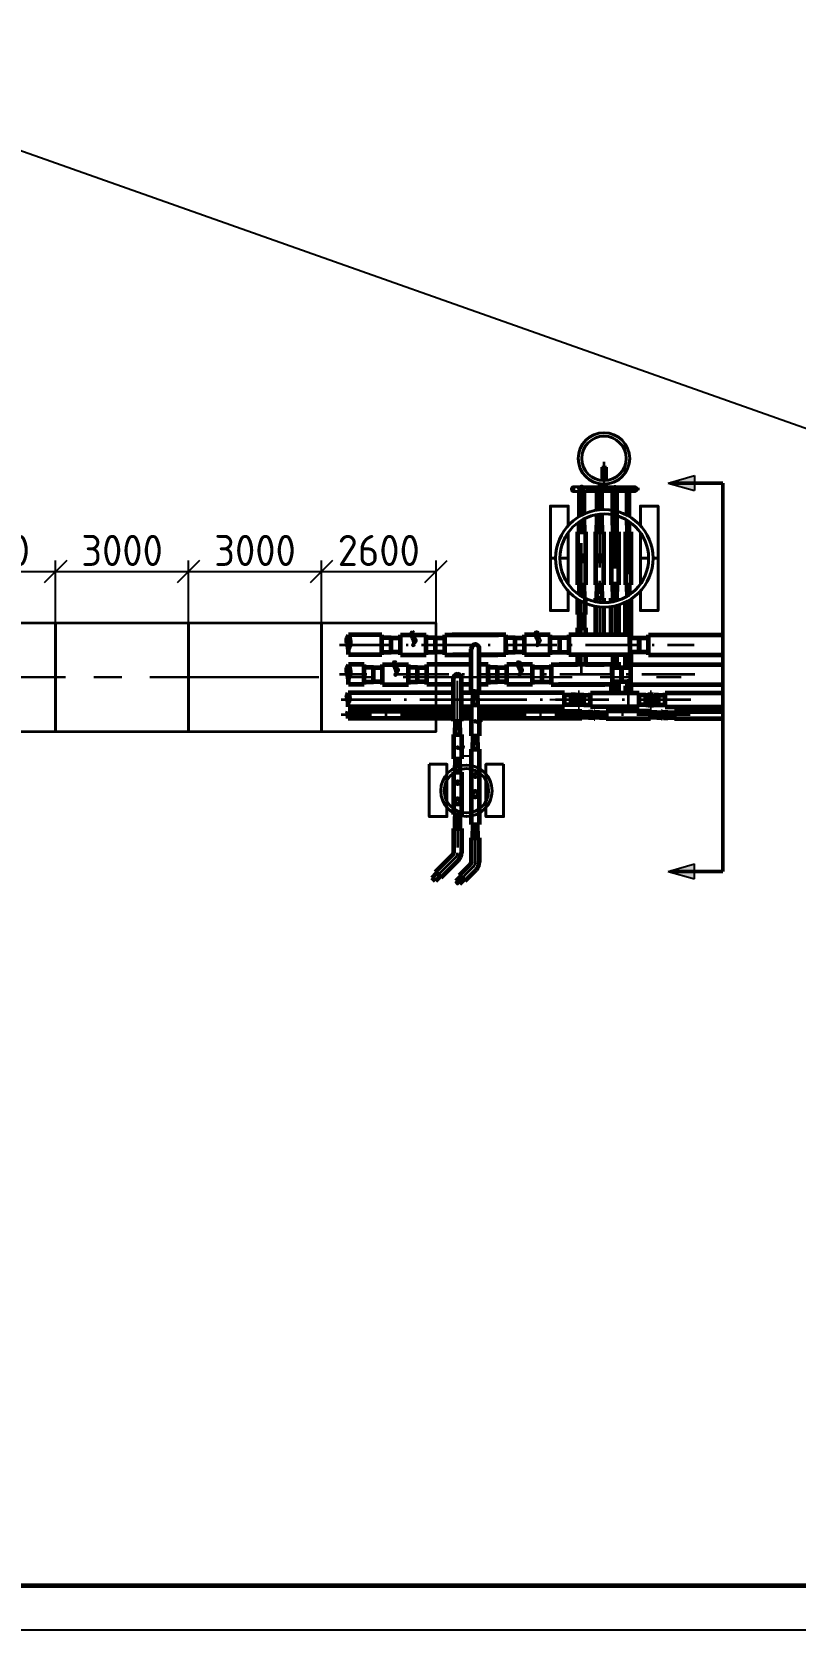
# Model space of a CAD drawing. Header units: millimetres. Extents: x 1601 to 14530, y 1157 to 3820.
# Drawn here: x 12131.6 to 12217.7, y 2831 to 3011.2 of the extents above; entities that cross this region are included whole.
import ezdxf

# ---------------------------------------------------------------- set-up
doc = ezdxf.new("R2010")
doc.units = ezdxf.units.MM
doc.linetypes.add('ACAD_ISO10W100', pattern=[18.5, 12, -3, 0.5, -3])
doc.linetypes.add('осевая2', pattern=[28.575, 19.05, -3.175, 3.175, -3.175])
for name, color, linetype, lineweight in [('9 Размеры на геодезии', 5, 'Continuous', 40), ('Объекты проект.', 1, 'Continuous', 80), ('Осевая', 2, 'осевая2', 30), ('таблица', 250, 'Continuous', 35)]:
    doc.layers.add(name, color=color, linetype=linetype, lineweight=lineweight)
doc.styles.add('GOST', font='GOST Common.ttf')
doc.dimstyles.new('М 1 к 200', dxfattribs={"dimtxt": 3.5, "dimasz": 2.5, "dimexe": 1.25, "dimexo": 0, "dimtad": 1, "dimlfac": 0.2, "dimrnd": 0.1, "dimzin": 1, "dimtxsty": 'GOST', "dimblk": 'OBLIQUE', "dimcen": 2.5, "dimclrd": 256, "dimclre": 256, "dimclrt": 256, "dimadec": 0, "dimazin": 2, "dimtfac": 1, "dimtmove": 0, "dimatfit": 3, "dimldrblk": 'NONE', "dimfxl": 1.25, "dimlwd": -1, "dimlwe": -1, "dimarcsym": 0})

# ---------------------------------------------------------------- blocks, each defined once
blk = doc.blocks.new('_Oblique')
at = {"color": 0, "linetype": 'ByBlock', "lineweight": -2}
blk.add_line((-0.5, -0.5), (0.5, 0.5), dxfattribs=at)
blk = doc.blocks.new('*D331')
at = {"transparency": 16777216}
for p, q in [((12119.31, 2944.59), (12119.31, 2951.61)), ((12119.31, 2950.36), (12134.31, 2950.36)), ((12134.31, 2944.59), (12134.31, 2951.61))]:
    blk.add_line(p, q, dxfattribs=at)
at = {"layer": 'Defpoints', "color": 0, "transparency": 16777216}
for p in [(12134.31, 2950.36), (12119.31, 2944.59), (12134.31, 2944.59)]:
    blk.add_point(p, dxfattribs=at)
at = {"transparency": 16777216, "xscale": 2.5, "yscale": 2.5, "zscale": 2.5, "rotation": 180}
blk.add_blockref('_Oblique', (12119.31, 2950.36), dxfattribs=at)
at = {"transparency": 16777216, "xscale": 2.5, "yscale": 2.5, "zscale": 2.5}
blk.add_blockref('_Oblique', (12134.31, 2950.36), dxfattribs=at)
at = {"transparency": 16777216, "insert": (12126.81, 2952.74), "char_height": 3.5, "attachment_point": 5, "style": 'GOST'}
blk.add_mtext('3000', dxfattribs=at)
blk = doc.blocks.new('_None')
blk = doc.blocks.new('*D332')
at = {"transparency": 16777216}
for p, q in [((12134.31, 2944.59), (12134.31, 2951.61)), ((12134.31, 2950.36), (12149.31, 2950.36)), ((12149.31, 2944.59), (12149.31, 2951.61))]:
    blk.add_line(p, q, dxfattribs=at)
at = {"layer": 'Defpoints', "color": 0, "transparency": 16777216}
for p in [(12149.31, 2950.36), (12134.31, 2944.59), (12149.31, 2944.59)]:
    blk.add_point(p, dxfattribs=at)
at = {"transparency": 16777216, "xscale": 2.5, "yscale": 2.5, "zscale": 2.5, "rotation": 180}
blk.add_blockref('_Oblique', (12134.31, 2950.36), dxfattribs=at)
at = {"transparency": 16777216, "xscale": 2.5, "yscale": 2.5, "zscale": 2.5}
blk.add_blockref('_Oblique', (12149.31, 2950.36), dxfattribs=at)
at = {"transparency": 16777216, "insert": (12141.81, 2952.74), "char_height": 3.5, "attachment_point": 5, "style": 'GOST'}
blk.add_mtext('3000', dxfattribs=at)
blk = doc.blocks.new('*D333')
at = {"transparency": 16777216}
for p, q in [((12149.31, 2944.59), (12149.31, 2951.61)), ((12149.31, 2950.36), (12164.31, 2950.36)), ((12164.31, 2944.59), (12164.31, 2951.61))]:
    blk.add_line(p, q, dxfattribs=at)
at = {"layer": 'Defpoints', "color": 0, "transparency": 16777216}
for p in [(12164.31, 2950.36), (12149.31, 2944.59), (12164.31, 2944.59)]:
    blk.add_point(p, dxfattribs=at)
at = {"transparency": 16777216, "xscale": 2.5, "yscale": 2.5, "zscale": 2.5, "rotation": 180}
blk.add_blockref('_Oblique', (12149.31, 2950.36), dxfattribs=at)
at = {"transparency": 16777216, "xscale": 2.5, "yscale": 2.5, "zscale": 2.5}
blk.add_blockref('_Oblique', (12164.31, 2950.36), dxfattribs=at)
at = {"transparency": 16777216, "insert": (12156.81, 2952.74), "char_height": 3.5, "attachment_point": 5, "style": 'GOST'}
blk.add_mtext('3000', dxfattribs=at)
blk = doc.blocks.new('*D334')
at = {"transparency": 16777216}
for p, q in [((12164.31, 2944.59), (12164.31, 2951.61)), ((12164.31, 2950.36), (12177.23, 2950.36)), ((12177.23, 2944.59), (12177.23, 2951.61))]:
    blk.add_line(p, q, dxfattribs=at)
at = {"layer": 'Defpoints', "color": 0, "transparency": 16777216}
for p in [(12177.23, 2950.36), (12164.31, 2944.59), (12177.23, 2944.59)]:
    blk.add_point(p, dxfattribs=at)
at = {"transparency": 16777216, "xscale": 2.5, "yscale": 2.5, "zscale": 2.5, "rotation": 180}
blk.add_blockref('_Oblique', (12164.31, 2950.36), dxfattribs=at)
at = {"transparency": 16777216, "xscale": 2.5, "yscale": 2.5, "zscale": 2.5}
blk.add_blockref('_Oblique', (12177.23, 2950.36), dxfattribs=at)
at = {"transparency": 16777216, "insert": (12170.77, 2952.74), "char_height": 3.5, "attachment_point": 5, "style": 'GOST'}
blk.add_mtext('2600', dxfattribs=at)

msp = doc.modelspace()

# ---------------------------------------------------------------- hatches: boundary and pattern name
h = msp.add_hatch(color=7)
h.dxf.hatch_style = 1
h.paths.add_polyline_path([(12206.3949, 2961.1808), (12203.4035, 2960.3347), (12206.3949, 2960.3347)])
h.paths.add_polyline_path([(12206.3949, 2960.3347), (12203.4035, 2960.3347), (12206.3949, 2959.4886)])
h = msp.add_hatch(color=7)
h.dxf.hatch_style = 1
h.paths.add_polyline_path([(12206.3949, 2915.693), (12203.4035, 2916.539), (12206.3949, 2916.539)])
h.paths.add_polyline_path([(12206.3949, 2916.539), (12203.4035, 2916.539), (12206.3949, 2917.3851)])

# ---------------------------------------------------------------- linework, layer by layer
for p, q in [((11413.6464, 3250.9949), (12602.6464, 2830.9949)), ((12203.4035, 2960.3347), (12206.3949, 2961.1808)), ((12206.3949, 2961.1808), (12206.3949, 2959.4886)), ((12203.4035, 2960.3347), (12206.3949, 2959.4886)), ((12180.1085, 2929.5845), (12181.2085, 2929.5845)), ((12203.4035, 2916.539), (12206.3949, 2917.3851)), ((12203.4035, 2916.539), (12206.3949, 2915.693)), ((12206.3949, 2915.693), (12206.3949, 2917.3851))]:
    msp.add_line(p, q)
at = {"color": 3, "linetype": 'ACAD_ISO10W100', "lineweight": 35, "ltscale": 0.5}
for p, q in [((12196.2046, 2959.7528), (12196.2046, 2962.7177)), ((12200.1724, 2959.6518), (12192.0125, 2959.6518)), ((12193.6581, 2956.723), (12193.6581, 2959.3818)), ((12195.6585, 2959.3818), (12195.6585, 2957.3251)), ((12197.4083, 2959.6273), (12197.4083, 2957.2221)), ((12198.9085, 2959.7337), (12198.9085, 2956.6483)), ((12193.6581, 2947.5562), (12193.6581, 2956.1503)), ((12195.6585, 2956.8222), (12195.6585, 2946.8843)), ((12197.4083, 2956.7087), (12197.4085, 2946.9979)), ((12198.9085, 2956.0654), (12198.9085, 2947.6411)), ((12193.6581, 2943.2119), (12193.6581, 2946.9835)), ((12198.9085, 2947.0582), (12198.9085, 2943.2119)), ((12195.6585, 2946.3814), (12195.6585, 2943.2119)), ((12197.4085, 2946.4844), (12197.4085, 2943.2119)), ((12166.3523, 2942.0869), (12206.3636, 2942.0869)), ((12193.6581, 2938.6905), (12193.6581, 2940.9619)), ((12197.4085, 2940.9619), (12197.4085, 2940.7356)), ((12197.4085, 2940.7356), (12197.4085, 2939.5494)), ((12198.9085, 2940.9619), (12198.9085, 2939.5494)), ((12206.4429, 2938.7369), (12166.3523, 2938.7369)), ((12197.4085, 2937.9244), (12197.4085, 2936.6744)), ((12198.9085, 2938.2369), (12198.9085, 2934.6371)), ((12181.3885, 2935.8869), (12166.5369, 2935.8869)), ((12205.9762, 2935.8869), (12181.9285, 2935.8869)), ((12179.2085, 2934.1869), (12166.5153, 2934.1869)), ((12181.2085, 2934.1869), (12180.1085, 2934.1869)), ((12205.895, 2934.1869), (12182.1085, 2934.1869)), ((12179.6585, 2922.7205), (12179.6585, 2919.2275)), ((12181.6585, 2921.0752), (12181.6585, 2917.5823)), ((12177.4993, 2916.1791), (12179.4389, 2918.1187)), ((12179.4993, 2915.1124), (12181.4389, 2917.0519))]:
    msp.add_line(p, q, dxfattribs=at)
at = {"color": 5, "lineweight": 60}
for p, q in [((12193.3881, 2959.6327), (12193.3881, 2956.5714)), ((12193.3881, 2959.1651), (12193.9281, 2959.1651)), ((12193.9281, 2956.8554), (12193.9281, 2959.6327)), ((12193.3881, 2955.9777), (12193.3881, 2955.6033)), ((12193.3881, 2954.8533), (12193.3881, 2955.6033)), ((12193.3881, 2955.6033), (12193.9281, 2955.6033)), ((12193.9281, 2955.6033), (12193.9281, 2956.2998)), ((12193.9281, 2955.6033), (12193.9281, 2954.8533)), ((12193.2081, 2954.8533), (12194.1081, 2954.8533)), ((12193.2081, 2954.8533), (12193.2081, 2948.8533)), ((12194.1081, 2954.8533), (12194.1081, 2948.8533)), ((12193.2081, 2948.8533), (12194.1081, 2948.8533)), ((12193.3881, 2948.8533), (12193.3881, 2948.1033)), ((12193.9281, 2948.1033), (12193.9281, 2948.8533)), ((12193.2081, 2947.2477), (12193.2085, 2945.5033)), ((12193.3881, 2948.1033), (12193.9281, 2948.1033)), ((12193.3881, 2948.1033), (12193.9281, 2948.1033)), ((12193.3881, 2948.1033), (12193.9281, 2948.1033)), ((12193.3881, 2948.1033), (12193.9281, 2948.1033)), ((12193.3881, 2947.7288), (12193.3881, 2948.1033)), ((12193.9281, 2948.1033), (12193.9281, 2947.4067)), ((12194.0351, 2947.3533), (12194.1081, 2947.3533)), ((12194.1085, 2945.5033), (12194.1085, 2947.3533)), ((12193.2085, 2945.5033), (12194.1085, 2945.5033)), ((12193.3885, 2944.7533), (12193.3885, 2945.5033)), ((12193.3885, 2944.0033), (12193.3885, 2944.7533)), ((12193.3885, 2944.7533), (12193.9285, 2944.7533)), ((12193.9285, 2945.5033), (12193.9285, 2944.7533)), ((12193.9285, 2944.7533), (12193.9285, 2944.0033)), ((12193.6585, 2944.0033), (12193.2085, 2944.0033)), ((12193.2085, 2944.0033), (12194.1085, 2944.0033)), ((12193.2085, 2944.0033), (12193.2085, 2943.2119)), ((12194.1085, 2944.0033), (12194.1085, 2943.2119)), ((12169.1085, 2939.8619), (12167.3493, 2939.8619)), ((12169.1085, 2937.6119), (12169.1085, 2939.8619)), ((12170.1585, 2939.5494), (12169.1085, 2939.5494)), ((12170.1585, 2937.9244), (12170.1585, 2939.5494)), ((12170.1585, 2939.5494), (12171.2085, 2939.5494)), ((12170.1585, 2937.9244), (12170.1585, 2939.5494)), ((12171.2085, 2937.6119), (12171.2085, 2939.8619)), ((12171.2085, 2939.8619), (12174.1085, 2939.8619)), ((12174.1085, 2937.6119), (12174.1085, 2939.8619)), ((12175.1585, 2939.5494), (12174.1085, 2939.5494)), ((12175.1585, 2937.9244), (12175.1585, 2939.5494)), ((12175.1585, 2939.5494), (12176.2085, 2939.5494)), ((12176.2085, 2937.6119), (12176.2085, 2939.8619)), ((12181.2085, 2939.8619), (12176.2085, 2939.8619)), ((12183.1085, 2939.8619), (12182.1085, 2939.8619)), ((12183.1085, 2937.6119), (12183.1085, 2939.8619)), ((12184.1585, 2939.5494), (12183.1085, 2939.5494)), ((12184.1585, 2937.9244), (12184.1585, 2939.5494)), ((12184.1585, 2939.5494), (12185.2085, 2939.5494)), ((12185.2085, 2937.6119), (12185.2085, 2939.8619)), ((12188.1085, 2939.8619), (12185.2085, 2939.8619)), ((12188.1085, 2937.6119), (12188.1085, 2939.8619)), ((12189.1585, 2939.5494), (12188.1085, 2939.5494)), ((12190.2085, 2939.5494), (12189.1585, 2939.5494)), ((12189.1585, 2939.5494), (12189.1585, 2937.9244)), ((12189.1585, 2939.5494), (12189.1585, 2937.9244)), ((12190.2085, 2939.8619), (12190.2085, 2937.6119)), ((12190.2085, 2939.8619), (12193.2085, 2939.8619)), ((12194.1085, 2939.8619), (12191.1259, 2939.8619)), ((12193.2085, 2940.9619), (12193.2085, 2939.8619)), ((12194.1085, 2940.9619), (12194.1085, 2939.8619)), ((12194.1085, 2939.8619), (12196.1912, 2939.8619)), ((12197.1085, 2939.8619), (12194.1085, 2939.8619)), ((12197.1085, 2938.7369), (12197.1085, 2939.8619)), ((12197.1085, 2939.8619), (12197.1085, 2937.6119)), ((12197.1085, 2938.7369), (12197.1085, 2939.5494)), ((12197.1085, 2939.5494), (12198.1585, 2939.5494)), ((12198.1585, 2937.9244), (12198.1585, 2939.5494)), ((12198.1585, 2937.9244), (12198.1585, 2939.5494)), ((12198.1585, 2939.5494), (12199.2085, 2939.5494)), ((12198.1585, 2939.5494), (12198.1585, 2937.9244)), ((12198.1585, 2939.5494), (12198.1585, 2937.9244)), ((12199.2085, 2937.6119), (12199.2085, 2939.8619)), ((12199.2085, 2939.8619), (12209.5967, 2939.8619)), ((12169.1085, 2937.6119), (12167.3493, 2937.6119)), ((12169.1085, 2937.9244), (12170.1585, 2937.9244)), ((12171.2085, 2937.9244), (12170.1585, 2937.9244)), ((12171.2085, 2937.6119), (12174.1085, 2937.6119)), ((12174.1085, 2937.9244), (12175.1585, 2937.9244)), ((12176.2085, 2937.9244), (12175.1585, 2937.9244)), ((12179.2085, 2937.6119), (12176.2085, 2937.6119)), ((12179.2085, 2933.4705), (12179.2085, 2938.2948)), ((12179.2085, 2933.4705), (12179.2085, 2938.2948)), ((12180.1085, 2933.4705), (12180.1085, 2938.3094)), ((12180.1085, 2933.4705), (12180.1085, 2938.3094)), ((12181.2085, 2937.6119), (12180.1085, 2937.6119)), ((12183.1085, 2937.6119), (12182.1085, 2937.6119)), ((12183.1085, 2938.7369), (12183.1085, 2937.6119)), ((12183.1085, 2938.7369), (12183.1085, 2937.9244)), ((12183.1085, 2937.9244), (12184.1585, 2937.9244)), ((12185.2085, 2937.9244), (12184.1585, 2937.9244)), ((12188.1085, 2937.6119), (12185.2085, 2937.6119)), ((12188.1085, 2937.9244), (12189.1585, 2937.9244)), ((12189.1585, 2937.9244), (12190.2085, 2937.9244)), ((12190.2085, 2937.6119), (12196.2754, 2937.6119)), ((12197.1085, 2937.6119), (12191.0417, 2937.6119)), ((12198.1585, 2937.9244), (12197.1085, 2937.9244)), ((12199.2085, 2937.9244), (12198.1585, 2937.9244)), ((12199.2085, 2937.6119), (12209.5967, 2937.6119)), ((12179.2085, 2933.4705), (12180.1085, 2933.4705)), ((12179.2085, 2933.4705), (12180.1085, 2933.4705)), ((12179.3885, 2933.4705), (12179.3885, 2932.7205)), ((12179.3885, 2933.4705), (12179.3885, 2932.7205)), ((12179.3885, 2932.7205), (12179.9285, 2932.7205)), ((12179.3885, 2932.7205), (12179.9285, 2932.7205)), ((12179.3885, 2932.7205), (12179.9285, 2932.7205)), ((12179.3885, 2931.9705), (12179.3885, 2932.7205)), ((12179.9285, 2932.7205), (12179.9285, 2933.4705)), ((12179.9285, 2932.7205), (12179.9285, 2933.4705)), ((12179.9285, 2932.7205), (12179.9285, 2931.9705)), ((12179.2085, 2931.9705), (12180.1085, 2931.9705)), ((12179.2085, 2931.9705), (12179.2085, 2929.2252)), ((12180.1085, 2931.9705), (12180.1085, 2929.2252)), ((12179.2085, 2929.2252), (12180.1085, 2929.2252)), ((12179.3885, 2929.2252), (12179.3885, 2928.4752)), ((12179.9285, 2928.4752), (12179.9285, 2929.2252)), ((12179.2085, 2927.7252), (12180.1085, 2927.7252)), ((12179.2085, 2927.7252), (12179.2085, 2922.9753)), ((12179.3885, 2928.4752), (12179.9285, 2928.4752)), ((12179.3885, 2927.7252), (12179.3885, 2928.4752)), ((12179.3885, 2928.4752), (12179.9285, 2928.4752)), ((12179.9285, 2928.4752), (12179.9285, 2927.7252)), ((12180.1085, 2927.7252), (12180.1085, 2922.9753)), ((12179.2085, 2922.9753), (12180.1085, 2922.9753)), ((12179.2085, 2921.392), (12180.1085, 2921.392)), ((12179.2085, 2921.392), (12179.2085, 2918.649)), ((12179.3885, 2922.9753), (12179.3885, 2922.2253)), ((12179.3885, 2921.392), (12179.3885, 2922.7205)), ((12179.3885, 2922.2253), (12179.9285, 2922.2253)), ((12179.9285, 2922.2253), (12179.9285, 2922.9753)), ((12179.9285, 2922.7205), (12179.9285, 2921.392)), ((12180.1085, 2921.392), (12180.1085, 2918.649)), ((12177.1811, 2916.4973), (12179.1207, 2918.4369)), ((12177.8175, 2915.8609), (12179.7571, 2917.8005)), ((12176.7781, 2915.8397), (12177.3084, 2916.37)), ((12177.6902, 2915.9882), (12177.1599, 2915.4579)), ((12177.8175, 2915.8609), (12177.1811, 2916.4973)), ((12177.8175, 2915.8609), (12177.1811, 2916.4973)), ((12177.1599, 2915.4579), (12176.7781, 2915.8397))]:
    msp.add_line(p, q, dxfattribs=at)
at = {"lineweight": 50}
for p, q in [((12209.5967, 2960.3347), (12203.7386, 2960.3347)), ((12209.5967, 2938.4369), (12209.5967, 2960.3347)), ((12209.5967, 2938.4369), (12209.5967, 2916.539)), ((12209.5967, 2916.539), (12203.7386, 2916.539))]:
    msp.add_line(p, q, dxfattribs=at)
at = {"color": 40, "linetype": 'ACAD_ISO10W100', "lineweight": 25, "ltscale": 0.5, "true_color": 0xf8d731}
for p, q in [((12179.6585, 2932.7205), (12179.6585, 2938.0264)), ((12179.6585, 2932.7205), (12179.6585, 2938.0264)), ((12194.2386, 2935.8869), (12190.0576, 2935.8869))]:
    msp.add_line(p, q, dxfattribs=at)
msp.add_lwpolyline([(11413.6464, 3250.9949), (12602.6464, 3250.9949), (12602.6464, 2830.9949), (11413.6464, 2830.9949)], close=True)
at = {"const_width": 0.5}
msp.add_lwpolyline([(11433.6464, 3245.9949), (12597.6464, 3245.9949), (12597.6464, 2835.9949), (11433.6464, 2835.9949)], close=True, dxfattribs=at)
at = {"color": 5, "lineweight": 60}
for centre, radius in [((12193.6581, 2951.8533), 0.3597), ((12179.6585, 2926.5439), 0.135), ((12179.6585, 2924.4439), 0.3234)]:
    msp.add_circle(centre, radius, dxfattribs=at)
at = {"lineweight": 30}
for centre in [(12174.6585, 2942.0869), (12188.6585, 2942.0869), (12172.6585, 2938.7369), (12186.6585, 2938.7369), (12181.6585, 2933.4767), (12179.6585, 2930.5095)]:
    msp.add_circle(centre, 0.1327, dxfattribs=at)
at = {"color": 5, "lineweight": 60}
for centre, radius, start, end in [((12193.6581, 2959.6116), 0.2708, 4.474078, 175.525922), ((12179.6581, 2938.3321), 0.4511, 357.110903, 184.743454), ((12179.6581, 2938.3321), 0.4511, 357.110903, 184.743454), ((12178.8928, 2918.6555), 0.3159, 316.186873, 358.813127), ((12178.7103, 2918.7311), 1.4006, 318.360694, 356.639306)]:
    msp.add_arc(centre, radius, start, end, dxfattribs=at)
at = {"color": 1, "lineweight": 60}
msp.add_arc((12181.6581, 2941.6821), 0.4511, 357.110903, 184.743454, dxfattribs=at)
at = {"color": 3, "linetype": 'ACAD_ISO10W100', "lineweight": 35, "ltscale": 0.5}
for centre in [(12178.9085, 2918.649), (12180.9085, 2917.5823)]:
    msp.add_arc(centre, 0.75, 315, 0, dxfattribs=at)
at = {"lineweight": 30}
for points in [[(12174.6585, 2942.0869), (12174.5955, 2942.6245), (12174.3405, 2943.348), (12174.4662, 2943.6537)], [(12174.6585, 2942.0869), (12174.7358, 2942.7946), (12174.4628, 2943.3648), (12174.5886, 2943.6705)], [(12174.6585, 2942.0869), (12175.0381, 2942.6487), (12174.6274, 2943.3522), (12174.7531, 2943.6579)], [(12188.6585, 2942.0869), (12188.5955, 2942.6245), (12188.3405, 2943.348), (12188.4662, 2943.6537)], [(12188.6585, 2942.0869), (12188.7358, 2942.7946), (12188.4628, 2943.3648), (12188.5886, 2943.6705)], [(12188.6585, 2942.0869), (12189.0381, 2942.6487), (12188.6274, 2943.3522), (12188.7531, 2943.6579)], [(12172.6585, 2938.7369), (12172.5955, 2939.2745), (12172.3405, 2939.998), (12172.4662, 2940.3037)], [(12172.6585, 2938.7369), (12172.7358, 2939.4446), (12172.4628, 2940.0148), (12172.5886, 2940.3205)], [(12172.6585, 2938.7369), (12173.0381, 2939.2987), (12172.6274, 2940.0022), (12172.7531, 2940.3079)], [(12186.6585, 2938.7369), (12186.5955, 2939.2745), (12186.3405, 2939.998), (12186.4662, 2940.3037)], [(12186.6585, 2938.7369), (12186.7358, 2939.4446), (12186.4628, 2940.0148), (12186.5886, 2940.3205)], [(12186.6585, 2938.7369), (12187.0381, 2939.2987), (12186.6274, 2940.0022), (12186.7531, 2940.3079)], [(12181.6585, 2933.4767), (12181.9226, 2933.5077), (12182.2779, 2933.6329), (12182.4281, 2933.5712)], [(12181.6585, 2933.4767), (12182.0062, 2933.4388), (12182.2862, 2933.5728), (12182.4364, 2933.5111)], [(12181.6585, 2933.4767), (12181.9345, 2933.2903), (12182.28, 2933.492), (12182.4301, 2933.4303)], [(12179.6585, 2930.5095), (12179.9226, 2930.5405), (12180.2779, 2930.6658), (12180.4281, 2930.604)], [(12179.6585, 2930.5095), (12180.0062, 2930.4716), (12180.2862, 2930.6057), (12180.4364, 2930.5439)], [(12179.6585, 2930.5095), (12179.9345, 2930.3232), (12180.28, 2930.5248), (12180.4301, 2930.4631)]]:
    msp.add_spline(points, degree=3, dxfattribs=at)
at = {"color": 5, "lineweight": 60}
for points in [[(12167.3493, 2937.6382), (12167.2831, 2938.6791), (12167.1506, 2939.217), (12167.3493, 2939.8619)], [(12167.3493, 2939.8619), (12167.5291, 2938.8109), (12167.3487, 2938.2807)]]:
    msp.add_spline(points, degree=3, dxfattribs=at)
at = {"layer": '9 Размеры на геодезии', "color": 0, "linetype": 'ByBlock'}
for p, q in [((12195.9346, 2962.1268), (12196.4746, 2962.1268)), ((12195.9346, 2962.1268), (12195.9346, 2960.6349)), ((12196.4746, 2962.1268), (12196.4746, 2960.6405)), ((12192.7671, 2959.3818), (12193.3881, 2959.3818)), ((12193.9281, 2959.3818), (12195.3885, 2959.3818)), ((12195.9285, 2959.3818), (12197.186, 2959.3818)), ((12195.9346, 2960.2332), (12195.9346, 2959.9218)), ((12196.4746, 2960.2381), (12196.4746, 2959.9218)), ((12197.6311, 2959.3818), (12198.796, 2959.3818)), ((12199.021, 2959.3818), (12199.6421, 2959.3818))]:
    msp.add_line(p, q, dxfattribs=at)
for points in [[(12193.3881, 2959.3818), (12192.7671, 2959.3818), (12192.7671, 2959.9218), (12195.9346, 2959.9218)], [(12195.3885, 2959.3818), (12193.9281, 2959.3818)], [(12197.186, 2959.3818), (12195.9285, 2959.3818)], [(12196.4746, 2959.9218), (12199.6421, 2959.9218), (12199.6421, 2959.3818), (12199.021, 2959.3818)], [(12198.796, 2959.3818), (12197.6311, 2959.3818)], [(12190.7146, 2951.8533), (12190.1423, 2951.8533), (12190.1423, 2957.7533), (12192.1423, 2957.7533), (12192.1423, 2955.5501)], [(12201.7146, 2951.8533), (12202.2868, 2951.8533), (12202.2868, 2957.7533), (12200.2868, 2957.7533), (12200.2868, 2955.5501)], [(12192.1423, 2954.7544), (12192.1423, 2951.8533), (12191.2146, 2951.8533)], [(12200.2868, 2954.7544), (12200.2868, 2951.8533), (12201.2146, 2951.8533)], [(12192.1423, 2948.1564), (12192.1423, 2945.9533), (12190.1423, 2945.9533), (12190.1423, 2951.8533), (12190.7146, 2951.8533)], [(12191.2146, 2951.8533), (12192.1423, 2951.8533), (12192.1423, 2948.9521)], [(12201.2146, 2951.8533), (12200.2868, 2951.8533), (12200.2868, 2948.9521)], [(12200.2868, 2948.1564), (12200.2868, 2945.9533), (12202.2868, 2945.9533), (12202.2868, 2951.8533), (12201.7146, 2951.8533)]]:
    msp.add_lwpolyline(points, dxfattribs=at)
for points in [[(12176.4597, 2928.6323), (12178.4597, 2928.6323), (12178.4597, 2922.7323), (12176.4597, 2922.7323)], [(12184.8574, 2928.6323), (12182.8574, 2928.6323), (12182.8574, 2922.7323), (12184.8574, 2922.7323)]]:
    msp.add_lwpolyline(points, close=True, dxfattribs=at)
for centre, radius in [((12196.1786, 2963.123), 2.9), ((12196.1786, 2963.123), 2.5), ((12196.2146, 2951.8533), 5.5), ((12196.2146, 2951.8533), 5), ((12180.6585, 2925.6391), 2.9), ((12180.6585, 2925.6391), 2.5)]:
    msp.add_circle(centre, radius, dxfattribs=at)
for centre, radius, start, end in [((12192.7671, 2959.6518), 0.27, 90, 270), ((12196.2046, 2960.053), 0.3002, 205.905714, 334.094286), ((12199.6421, 2959.6518), 0.27, 270, 90)]:
    msp.add_arc(centre, radius, start, end, dxfattribs=at)
at = {"layer": 'Объекты проект.', "lineweight": 60}
for p, q in [((12195.3885, 2959.6327), (12195.3885, 2957.2909)), ((12195.3885, 2959.1651), (12195.9285, 2959.1651)), ((12195.9285, 2957.3458), (12195.9285, 2959.6327)), ((12195.3885, 2956.7846), (12195.3885, 2955.6033)), ((12195.3885, 2954.8533), (12195.3885, 2955.6033)), ((12195.3885, 2955.6033), (12195.9285, 2955.6033)), ((12195.9285, 2955.6033), (12195.9285, 2956.8451)), ((12195.9285, 2955.6033), (12195.9285, 2954.8533)), ((12195.2085, 2954.8533), (12196.1085, 2954.8533)), ((12195.2085, 2954.8533), (12195.2085, 2948.8533)), ((12196.1085, 2954.8533), (12196.1085, 2948.8533)), ((12195.2085, 2948.8533), (12196.1085, 2948.8533)), ((12195.3885, 2948.8533), (12195.3885, 2948.1033)), ((12195.9285, 2948.1033), (12195.9285, 2948.8533)), ((12195.2085, 2947.3533), (12196.1085, 2947.3533)), ((12195.2085, 2947.3533), (12195.2085, 2946.9555)), ((12195.3885, 2947.3533), (12195.3885, 2948.1033)), ((12195.3885, 2948.1033), (12195.9285, 2948.1033)), ((12195.3885, 2948.1033), (12195.9285, 2948.1033)), ((12195.3885, 2948.1033), (12195.9285, 2948.1033)), ((12195.9285, 2948.1033), (12195.9285, 2947.3533)), ((12196.1085, 2947.3533), (12196.1085, 2946.8544)), ((12195.2085, 2946.446), (12195.2085, 2943.2119)), ((12196.1085, 2946.3543), (12196.1085, 2943.2119)), ((12171.1085, 2943.2119), (12167.3493, 2943.2119)), ((12171.1085, 2940.9619), (12171.1085, 2943.2119)), ((12173.2085, 2940.9619), (12173.2085, 2943.2119)), ((12173.2085, 2943.2119), (12176.1085, 2943.2119)), ((12176.1085, 2940.9619), (12176.1085, 2943.2119)), ((12178.2085, 2940.9619), (12178.2085, 2943.2119)), ((12178.2085, 2943.2119), (12184.2754, 2943.2119)), ((12185.1085, 2943.2119), (12179.0417, 2943.2119)), ((12185.1085, 2940.9619), (12185.1085, 2943.2119)), ((12187.2085, 2940.9619), (12187.2085, 2943.2119)), ((12190.1085, 2943.2119), (12187.2085, 2943.2119)), ((12190.1085, 2940.9619), (12190.1085, 2943.2119)), ((12192.2085, 2943.2119), (12192.2085, 2940.9619)), ((12196.1085, 2943.2119), (12192.2085, 2943.2119)), ((12198.1085, 2943.2119), (12196.1085, 2943.2119)), ((12199.1085, 2943.2119), (12198.1085, 2943.2119)), ((12199.1085, 2942.0869), (12199.1085, 2943.2119)), ((12199.1085, 2943.2119), (12199.1085, 2940.9619)), ((12201.2085, 2940.9619), (12201.2085, 2943.2119)), ((12201.2085, 2943.2119), (12209.5967, 2943.2119)), ((12172.1585, 2942.8994), (12171.1085, 2942.8994)), ((12171.1085, 2941.2744), (12172.1585, 2941.2744)), ((12172.1585, 2941.2744), (12172.1585, 2942.8994)), ((12172.1585, 2942.8994), (12173.2085, 2942.8994)), ((12172.1585, 2941.2744), (12172.1585, 2942.8994)), ((12173.2085, 2941.2744), (12172.1585, 2941.2744)), ((12177.1585, 2942.8994), (12176.1085, 2942.8994)), ((12176.1085, 2941.2744), (12177.1585, 2941.2744)), ((12177.1585, 2941.2744), (12177.1585, 2942.8994)), ((12177.1585, 2942.8994), (12178.2085, 2942.8994)), ((12177.1585, 2941.2744), (12177.1585, 2942.8994)), ((12178.2085, 2941.2744), (12177.1585, 2941.2744)), ((12181.2085, 2936.8205), (12181.2085, 2941.6448)), ((12182.1085, 2936.8205), (12182.1085, 2941.6594)), ((12186.1585, 2942.8994), (12185.1085, 2942.8994)), ((12185.1085, 2942.0869), (12185.1085, 2940.9619)), ((12185.1085, 2942.0869), (12185.1085, 2941.2744)), ((12185.1085, 2941.2744), (12186.1585, 2941.2744)), ((12186.1585, 2941.2744), (12186.1585, 2942.8994)), ((12186.1585, 2941.2744), (12186.1585, 2942.8994)), ((12186.1585, 2942.8994), (12187.2085, 2942.8994)), ((12187.2085, 2941.2744), (12186.1585, 2941.2744)), ((12191.1585, 2942.8994), (12190.1085, 2942.8994)), ((12190.1085, 2941.2744), (12191.1585, 2941.2744)), ((12192.2085, 2942.8994), (12191.1585, 2942.8994)), ((12191.1585, 2942.8994), (12191.1585, 2941.2744)), ((12191.1585, 2941.2744), (12192.2085, 2941.2744)), ((12199.1085, 2942.0869), (12199.1085, 2942.8994)), ((12199.1085, 2942.8994), (12200.1585, 2942.8994)), ((12200.1585, 2941.2744), (12199.1085, 2941.2744)), ((12200.1585, 2941.2744), (12200.1585, 2942.8994)), ((12200.1585, 2941.2744), (12200.1585, 2942.8994)), ((12200.1585, 2942.8994), (12201.2085, 2942.8994)), ((12200.1585, 2942.8994), (12200.1585, 2941.2744)), ((12201.2085, 2941.2744), (12200.1585, 2941.2744)), ((12171.1085, 2940.9619), (12167.3493, 2940.9619)), ((12173.2085, 2940.9619), (12176.1085, 2940.9619)), ((12178.2085, 2940.9619), (12181.2085, 2940.9619)), ((12181.2085, 2940.9619), (12179.1259, 2940.9619)), ((12182.1085, 2940.9619), (12184.1912, 2940.9619)), ((12185.1085, 2940.9619), (12182.1085, 2940.9619)), ((12190.1085, 2940.9619), (12187.2085, 2940.9619)), ((12198.1085, 2940.9619), (12192.2085, 2940.9619)), ((12197.4085, 2940.1369), (12197.8085, 2940.1369)), ((12199.1085, 2940.9619), (12198.1085, 2940.9619)), ((12201.2085, 2940.9619), (12209.5967, 2940.9619)), ((12181.6585, 2936.8205), (12181.2085, 2936.8205)), ((12181.2085, 2936.8205), (12182.1085, 2936.8205)), ((12181.6585, 2936.8205), (12181.2085, 2936.8205)), ((12181.2085, 2936.8205), (12182.1085, 2936.8205)), ((12181.3885, 2936.8205), (12181.3885, 2936.0705)), ((12181.3885, 2936.8205), (12181.3885, 2936.0705)), ((12181.3885, 2936.0705), (12181.9285, 2936.0705)), ((12181.3885, 2936.0705), (12181.9285, 2936.0705)), ((12181.3885, 2935.3205), (12181.3885, 2936.0705)), ((12181.9285, 2936.0705), (12181.9285, 2936.8205)), ((12181.9285, 2936.0705), (12181.9285, 2936.8205)), ((12181.9285, 2936.0705), (12181.9285, 2935.3205)), ((12181.2085, 2935.3205), (12182.1085, 2935.3205)), ((12181.2085, 2935.3205), (12181.2085, 2931.8205)), ((12182.1085, 2935.3205), (12182.1085, 2931.8205)), ((12181.2085, 2931.8205), (12182.1085, 2931.8205)), ((12181.2085, 2930.3252), (12182.1085, 2930.3252)), ((12181.2085, 2930.3252), (12181.2085, 2921.8252)), ((12181.3885, 2931.8205), (12181.3885, 2931.0705)), ((12181.3885, 2930.3252), (12181.3885, 2931.0752)), ((12181.3885, 2931.0752), (12181.9285, 2931.0752)), ((12181.9285, 2931.0705), (12181.9285, 2931.8205)), ((12181.9285, 2931.0752), (12181.9285, 2930.3252)), ((12182.1085, 2930.3252), (12182.1085, 2921.8252)), ((12181.2085, 2921.8252), (12182.1085, 2921.8252)), ((12181.3885, 2921.8252), (12181.3885, 2921.0752)), ((12181.9285, 2921.0752), (12181.9285, 2921.8252)), ((12181.2085, 2920.3252), (12182.1085, 2920.3252)), ((12181.2085, 2920.3252), (12181.2085, 2917.5823)), ((12181.3885, 2921.0752), (12181.9285, 2921.0752)), ((12181.3885, 2921.0752), (12181.9285, 2921.0752)), ((12181.3885, 2920.3252), (12181.3885, 2921.0752)), ((12181.9285, 2921.0752), (12181.9285, 2920.3252)), ((12182.1085, 2920.3252), (12182.1085, 2917.5823)), ((12179.4847, 2915.4796), (12180.015, 2916.0099)), ((12179.8878, 2916.1372), (12181.1207, 2917.3701)), ((12180.5241, 2915.5008), (12179.8878, 2916.1372)), ((12180.5241, 2915.5008), (12179.8878, 2916.1372)), ((12180.5241, 2915.5008), (12181.7571, 2916.7337)), ((12179.8665, 2915.0977), (12179.4847, 2915.4796)), ((12180.3969, 2915.6281), (12179.8665, 2915.0977))]:
    msp.add_line(p, q, dxfattribs=at)
at = {"layer": 'Объекты проект.', "color": 4, "lineweight": 60}
for p, q in [((12197.186, 2955.6033), (12197.186, 2959.6423)), ((12197.186, 2959.2729), (12197.6311, 2959.2729)), ((12197.631, 2955.6033), (12197.6311, 2959.6273)), ((12197.631, 2955.6033), (12197.186, 2955.6033)), ((12197.631, 2955.6033), (12197.186, 2955.6033)), ((12197.186, 2955.6033), (12197.186, 2954.8533)), ((12197.631, 2954.8533), (12197.631, 2955.6033)), ((12197.8085, 2954.8533), (12197.0085, 2954.8533)), ((12197.0085, 2954.8533), (12197.0085, 2948.8533)), ((12197.8085, 2954.8533), (12197.8085, 2948.8533)), ((12197.8085, 2948.8533), (12197.0085, 2948.8533)), ((12197.186, 2948.1033), (12197.186, 2948.8533)), ((12197.631, 2948.8533), (12197.631, 2948.1033)), ((12197.8085, 2947.3533), (12197.0085, 2947.3533)), ((12197.0085, 2946.9167), (12197.0085, 2947.3533)), ((12197.186, 2948.1033), (12197.186, 2947.3533)), ((12197.186, 2948.1033), (12197.631, 2948.1033)), ((12197.631, 2947.3533), (12197.631, 2948.1033)), ((12197.8085, 2947.3533), (12197.8085, 2947.1141)), ((12197.8085, 2946.5893), (12197.8085, 2943.2119)), ((12197.0085, 2943.2119), (12197.0085, 2946.4109)), ((12197.8085, 2940.1369), (12197.0085, 2940.1369)), ((12197.0085, 2940.1369), (12197.0085, 2939.8619)), ((12197.186, 2940.8869), (12197.186, 2940.9619)), ((12197.631, 2940.8869), (12197.186, 2940.8869)), ((12197.186, 2940.8869), (12197.186, 2940.1369)), ((12197.631, 2940.8869), (12197.186, 2940.8869)), ((12197.631, 2940.8869), (12197.186, 2940.8869)), ((12197.631, 2940.8869), (12197.186, 2940.8869)), ((12197.631, 2940.9619), (12197.631, 2940.8869)), ((12197.631, 2940.1369), (12197.631, 2940.8869)), ((12197.8085, 2940.1369), (12197.8085, 2939.5494)), ((12197.0085, 2937.6119), (12197.0085, 2936.6744)), ((12197.8085, 2937.9244), (12197.8085, 2936.6744)), ((12179.2085, 2936.6744), (12167.3202, 2936.6744)), ((12181.3885, 2936.6744), (12180.1085, 2936.6744)), ((12191.7235, 2936.6744), (12181.9285, 2936.6744)), ((12191.7235, 2935.0994), (12191.7235, 2936.6744)), ((12192.4735, 2936.4344), (12191.7235, 2936.4344)), ((12192.4735, 2935.3206), (12192.4735, 2936.4531)), ((12192.9608, 2936.4531), (12192.4735, 2936.4531)), ((12193.0669, 2936.4344), (12192.9608, 2936.4531)), ((12192.9608, 2935.3206), (12192.9608, 2936.4531)), ((12193.2701, 2936.4344), (12193.0669, 2936.4344)), ((12193.4201, 2936.6744), (12193.2701, 2936.6744)), ((12193.2701, 2935.1), (12193.2701, 2936.6744)), ((12193.4201, 2936.4344), (12193.4201, 2936.6744)), ((12193.9085, 2936.4344), (12193.4201, 2936.4344)), ((12193.4201, 2935.3394), (12193.4201, 2936.4344)), ((12193.9085, 2936.4344), (12194.6585, 2936.4344)), ((12193.9085, 2935.3394), (12193.9085, 2936.4344)), ((12194.6585, 2935.0994), (12194.6585, 2936.6744)), ((12194.6585, 2936.6744), (12200.1585, 2936.6744)), ((12200.1585, 2935.0994), (12200.1585, 2936.6744)), ((12200.9085, 2936.4344), (12200.1585, 2936.4344)), ((12200.9085, 2935.3394), (12200.9085, 2936.4344)), ((12200.9085, 2935.3394), (12200.9085, 2936.4344)), ((12200.9085, 2936.4344), (12201.397, 2936.4344)), ((12201.397, 2936.4344), (12201.397, 2936.7299)), ((12201.397, 2936.7299), (12201.547, 2936.7299)), ((12201.397, 2935.3394), (12201.397, 2936.4344)), ((12201.547, 2935.0439), (12201.547, 2936.7299)), ((12201.547, 2936.4344), (12201.7502, 2936.4344)), ((12201.7502, 2936.4344), (12201.8563, 2936.4531)), ((12201.8563, 2935.3206), (12201.8563, 2936.4531)), ((12201.8563, 2936.4531), (12202.3435, 2936.4531)), ((12202.3435, 2935.3206), (12202.3435, 2936.4531)), ((12202.3435, 2936.4344), (12203.0935, 2936.4344)), ((12203.0935, 2935.0994), (12203.0935, 2936.6744)), ((12203.0935, 2936.6744), (12209.5967, 2936.6744)), ((12179.2085, 2935.0994), (12167.3202, 2935.0994)), ((12181.2085, 2935.0994), (12180.1085, 2935.0994)), ((12191.7235, 2935.1), (12182.1085, 2935.0994)), ((12192.4735, 2935.3394), (12191.7235, 2935.3394)), ((12192.9608, 2935.3206), (12192.4735, 2935.3206)), ((12193.0669, 2935.3394), (12192.9608, 2935.3206)), ((12193.2701, 2935.3394), (12193.0669, 2935.3394)), ((12193.4201, 2935.1), (12193.2701, 2935.1)), ((12193.9085, 2935.3394), (12193.4201, 2935.3394)), ((12193.4201, 2935.3394), (12193.4201, 2935.1)), ((12193.9085, 2935.3394), (12194.6585, 2935.3394)), ((12200.1585, 2935.0994), (12194.6585, 2935.0994)), ((12200.9085, 2935.3394), (12200.1585, 2935.3394)), ((12200.9085, 2935.3394), (12201.397, 2935.3394)), ((12201.397, 2935.3394), (12201.397, 2935.0439)), ((12201.397, 2935.0439), (12201.547, 2935.0439)), ((12201.547, 2935.3394), (12201.7502, 2935.3394)), ((12201.7502, 2935.3394), (12201.8563, 2935.3206)), ((12201.8563, 2935.3206), (12202.3435, 2935.3206)), ((12202.3435, 2935.3394), (12203.0935, 2935.3394)), ((12203.0935, 2935.0994), (12209.5967, 2935.0994))]:
    msp.add_line(p, q, dxfattribs=at)
at = {"layer": 'Объекты проект.', "color": 6, "lineweight": 60, "true_color": 0xff00ff}
for p, q in [((12198.796, 2956.7098), (12198.796, 2959.7339)), ((12198.796, 2959.4647), (12199.021, 2959.4647)), ((12199.021, 2956.5833), (12199.021, 2959.7339)), ((12198.796, 2955.6033), (12198.796, 2956.1353)), ((12199.021, 2955.6033), (12198.796, 2955.6033)), ((12198.796, 2955.6033), (12198.796, 2954.8533)), ((12199.021, 2955.6033), (12199.021, 2955.9913)), ((12199.021, 2954.8533), (12199.021, 2955.6033)), ((12199.221, 2954.8533), (12198.596, 2954.8533)), ((12198.596, 2954.8533), (12198.596, 2948.8533)), ((12198.6335, 2954.8533), (12199.1835, 2954.8533)), ((12198.796, 2954.8533), (12199.021, 2954.8533)), ((12198.9085, 2954.8533), (12199.2185, 2954.8533)), ((12199.2185, 2954.8533), (12199.221, 2954.8533)), ((12199.221, 2954.8533), (12199.221, 2948.8533)), ((12198.596, 2948.8533), (12199.2185, 2948.8533)), ((12198.796, 2948.1033), (12198.796, 2948.8533)), ((12199.021, 2948.8533), (12199.021, 2948.1033)), ((12198.596, 2943.2119), (12198.596, 2946.8956)), ((12199.021, 2948.1033), (12198.796, 2948.1033)), ((12198.796, 2948.1033), (12198.796, 2947.5712)), ((12199.021, 2947.7152), (12199.021, 2948.1033)), ((12199.2186, 2947.2461), (12199.2199, 2942.8994)), ((12199.2204, 2941.2744), (12199.2208, 2939.8619)), ((12198.596, 2939.5494), (12198.596, 2940.9619)), ((12198.796, 2937.9244), (12198.796, 2937.4869)), ((12199.021, 2937.4869), (12199.021, 2937.9244)), ((12199.221, 2937.4869), (12198.596, 2937.4869)), ((12198.596, 2937.4869), (12198.596, 2936.6744)), ((12198.6335, 2937.4869), (12199.1835, 2937.4869)), ((12198.796, 2937.4869), (12199.021, 2937.4869)), ((12198.9085, 2937.4869), (12199.2185, 2937.4869)), ((12199.2185, 2937.4869), (12199.221, 2937.4869)), ((12199.221, 2937.4869), (12199.221, 2936.6744)), ((12179.2085, 2934.5888), (12167.3202, 2934.5888)), ((12181.2085, 2934.5888), (12180.1085, 2934.5888)), ((12193.6944, 2934.5888), (12182.1085, 2934.5888)), ((12193.6944, 2933.7871), (12193.6944, 2934.5871)), ((12194.4444, 2934.4621), (12193.6944, 2934.4621)), ((12194.9406, 2934.5121), (12194.4444, 2934.5121)), ((12194.4444, 2934.5121), (12194.4444, 2933.8621)), ((12194.9406, 2933.8621), (12194.9406, 2934.5121)), ((12194.9406, 2934.4621), (12195.0681, 2934.4621)), ((12195.0681, 2934.4621), (12195.0681, 2934.5871)), ((12195.0681, 2934.5871), (12195.1581, 2934.5871)), ((12195.1581, 2934.5871), (12195.1581, 2933.7871)), ((12195.6594, 2934.4571), (12195.1581, 2934.4571)), ((12195.6594, 2934.1871), (12195.6594, 2934.4571)), ((12195.6594, 2934.4571), (12196.4094, 2934.4571)), ((12195.6594, 2934.1871), (12195.6594, 2933.9171)), ((12196.4094, 2934.6371), (12196.4094, 2933.7371)), ((12196.4094, 2934.6371), (12201.4094, 2934.6371)), ((12198.596, 2935.0994), (12198.596, 2934.6371)), ((12199.221, 2935.0994), (12199.221, 2934.6371)), ((12201.4094, 2933.7371), (12201.4094, 2934.6371)), ((12202.1594, 2934.4571), (12201.4094, 2934.4571)), ((12202.1594, 2934.1871), (12202.1594, 2934.4571)), ((12202.1594, 2934.1871), (12202.1594, 2934.4571)), ((12202.1594, 2934.4571), (12202.6607, 2934.4571)), ((12202.1594, 2934.1871), (12202.1594, 2933.9171)), ((12202.1594, 2934.1871), (12202.1594, 2933.9171)), ((12202.7507, 2934.5871), (12202.6607, 2934.5871)), ((12202.6607, 2934.5871), (12202.6607, 2933.7871)), ((12202.7507, 2934.4621), (12202.7507, 2934.5871)), ((12202.8782, 2934.4621), (12202.7507, 2934.4621)), ((12202.8782, 2933.8621), (12202.8782, 2934.5121)), ((12202.8782, 2934.5121), (12203.3744, 2934.5121)), ((12203.3744, 2934.5121), (12203.3744, 2933.8621)), ((12203.3744, 2934.4621), (12204.1244, 2934.4621)), ((12204.1244, 2933.7871), (12204.1244, 2934.5871)), ((12204.1244, 2934.5871), (12209.5967, 2934.5871)), ((12179.2085, 2933.7836), (12167.3202, 2933.7836)), ((12181.2085, 2933.7836), (12180.1085, 2933.7836)), ((12193.6944, 2933.7836), (12182.1085, 2933.7836)), ((12194.4444, 2933.9121), (12193.6944, 2933.9121)), ((12194.9406, 2933.8621), (12194.4444, 2933.8621)), ((12194.9406, 2933.9121), (12195.0681, 2933.9121)), ((12195.0681, 2933.9121), (12195.0681, 2933.7871)), ((12195.0681, 2933.7871), (12195.1581, 2933.7871)), ((12195.6594, 2933.9171), (12195.1581, 2933.9171)), ((12195.6594, 2933.9171), (12196.4094, 2933.9171)), ((12201.4094, 2933.7371), (12196.4094, 2933.7371)), ((12202.1594, 2933.9171), (12201.4094, 2933.9171)), ((12202.1594, 2933.9171), (12202.6607, 2933.9171)), ((12202.7507, 2933.7871), (12202.6607, 2933.7871)), ((12202.8782, 2933.9121), (12202.7507, 2933.9121)), ((12202.7507, 2933.9121), (12202.7507, 2933.7871)), ((12202.8782, 2933.8621), (12203.3744, 2933.8621)), ((12203.3744, 2933.9121), (12204.1244, 2933.9121)), ((12204.1244, 2933.7871), (12209.5967, 2933.7893))]:
    msp.add_line(p, q, dxfattribs=at)
at = {"layer": 'Объекты проект.', "color": 5, "lineweight": 60}
for p, q in [((12198.9085, 2954.8533), (12199.0035, 2954.8533)), ((12198.9085, 2937.4869), (12199.0035, 2937.4869))]:
    msp.add_line(p, q, dxfattribs=at)
at = {"layer": 'Объекты проект.', "lineweight": 60}
for centre, radius in [((12195.6585, 2951.8533), 0.3597), ((12181.6585, 2927.356), 0.1436), ((12181.6585, 2925.256), 0.3234)]:
    msp.add_circle(centre, radius, dxfattribs=at)
at = {"layer": 'Объекты проект.', "color": 4, "lineweight": 60}
msp.add_circle((12197.4085, 2951.8533), 0.2974, dxfattribs=at)
at = {"layer": 'Объекты проект.', "color": 6, "lineweight": 60, "true_color": 0xff00ff}
msp.add_circle((12198.9085, 2951.8533), 0.2338, dxfattribs=at)
at = {"layer": 'Объекты проект.', "lineweight": 60}
for centre, radius, start, end in [((12195.6585, 2959.6116), 0.2708, 4.474078, 175.525922), ((12180.8928, 2917.5888), 0.3159, 316.186873, 358.813127), ((12180.7103, 2917.6644), 1.4006, 318.360694, 356.639306)]:
    msp.add_arc(centre, radius, start, end, dxfattribs=at)
at = {"layer": 'Объекты проект.', "color": 4, "lineweight": 60}
msp.add_arc((12197.4083, 2959.6273), 0.2228, 359.25145, 176.121601, dxfattribs=at)
at = {"layer": 'Объекты проект.', "color": 6, "lineweight": 60, "true_color": 0xff00ff}
msp.add_arc((12198.9085, 2959.7337), 0.1125, 0.088101, 179.911899, dxfattribs=at)
at = {"layer": 'Объекты проект.', "lineweight": 60}
for points in [[(12167.3493, 2940.9882), (12167.2831, 2942.0291), (12167.1506, 2942.567), (12167.3493, 2943.2119)], [(12167.3493, 2943.2119), (12167.5291, 2942.1609), (12167.3487, 2941.6307)]]:
    msp.add_spline(points, degree=3, dxfattribs=at)
at = {"layer": 'Объекты проект.', "color": 4, "lineweight": 60}
for points in [[(12167.3207, 2935.0994), (12167.2728, 2935.8289), (12167.1781, 2936.2134), (12167.3202, 2936.6744)], [(12167.3202, 2936.6744), (12167.4487, 2935.9231), (12167.3198, 2935.5441)]]:
    msp.add_spline(points, degree=3, dxfattribs=at)
at = {"layer": 'Объекты проект.', "color": 6, "lineweight": 60, "true_color": 0xff00ff}
for points in [[(12167.3202, 2933.7836), (12167.2965, 2934.166), (12167.2491, 2934.3583), (12167.3202, 2934.5888)], [(12167.3202, 2934.5888), (12167.3844, 2934.2131), (12167.32, 2934.0235)]]:
    msp.add_spline(points, degree=3, dxfattribs=at)
at = {"layer": 'Осевая'}
msp.add_line((12030.6585, 2938.4369), (12204.899, 2938.4369), dxfattribs=at)
at = {"layer": 'таблица'}
for points in [[(12119.3085, 2944.5869), (12134.3085, 2944.5869), (12134.3085, 2932.2869), (12119.3085, 2932.2869)], [(12134.3085, 2944.5869), (12149.3085, 2944.5869), (12149.3085, 2932.2869), (12134.3085, 2932.2869)], [(12149.3085, 2944.5869), (12164.3085, 2944.5869), (12164.3085, 2932.2869), (12149.3085, 2932.2869)], [(12164.3085, 2944.5869), (12177.2258, 2944.5869), (12177.2258, 2932.2869), (12164.3085, 2932.2869)]]:
    msp.add_lwpolyline(points, close=True, dxfattribs=at)

# ---------------------------------------------------------------- dimensions: what is measured, and where the dimension line sits
for base, p1, p2, text, picture, middle in [((12134.3085, 2950.3627), (12119.3085, 2944.5869), (12134.3085, 2944.5869), '3000', '*D331', (12126.8085, 2952.7377)), ((12149.3085, 2950.3627), (12134.3085, 2944.5869), (12149.3085, 2944.5869), '3000', '*D332', (12141.8085, 2952.7377)), ((12164.3085, 2950.3627), (12149.3085, 2944.5869), (12164.3085, 2944.5869), '3000', '*D333', (12156.8085, 2952.7377)), ((12177.2258, 2950.3627), (12164.3085, 2944.5869), (12177.2258, 2944.5869), '2600', '*D334', (12170.7672, 2952.7377))]:
    dim = msp.add_linear_dim(base=base, p1=p1, p2=p2, text=text, dimstyle='М 1 к 200')
    dim.commit()
    dim.dimension.update_dxf_attribs({"geometry": picture, "text_midpoint": middle})

doc.saveas('drawing.dxf')
